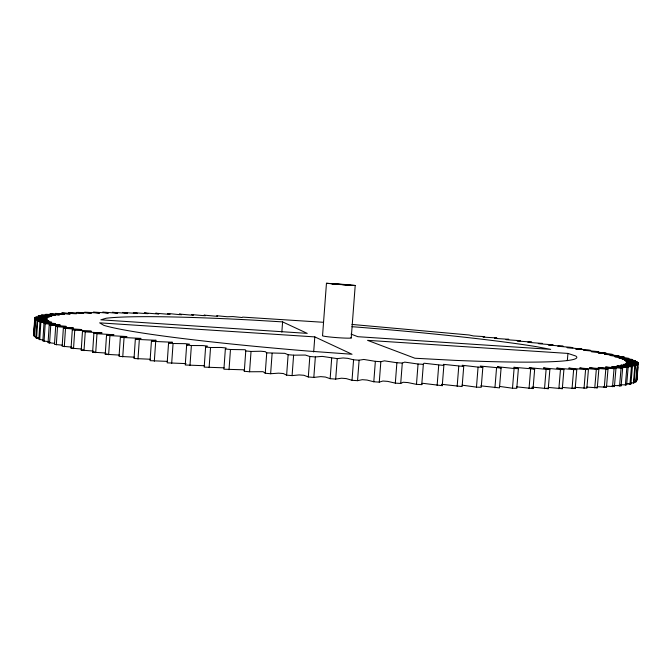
<?xml version="1.0" encoding="UTF-8"?>
<svg xmlns="http://www.w3.org/2000/svg" width="672" height="672" viewBox="0 0 672 672"><rect width="100%" height="100%" fill="white"/><g stroke="black" fill="none" stroke-linecap="round" stroke-linejoin="round"><path stroke-width="1.01" d="M34.877 317.663L46.99 318.704L34.684 318.419L33.659 335.404L35.078 317.411L47.317 317.957L36.028 316.73L49.283 316.932L38.153 315.882L38.842 315.689L51.811 316.176L41.202 315.134L42.109 314.958L55.205 315.504L45.125 314.471L46.25 314.32L59.422 314.899L49.879 313.9L51.206 313.774L63.185 314.504L64.436 314.395L55.415 313.421L70.174 313.984L61.698 313.018L63.395 312.934L75.029 313.723L76.6 313.648L68.662 312.707L83.672 313.396L76.28 312.472L78.305 312.421L91.358 313.211L84.504 312.312L86.68 312.287L99.599 313.11L93.29 312.236L95.6 312.228L108.368 313.076L102.598 312.228L105.034 312.236L115.727 313.11L117.625 313.11L112.392 312.295L125.336 313.202L127.336 313.219L122.632 312.43L135.374 313.354L137.466 313.37L133.283 312.631L145.807 313.58L148 313.606L144.32 312.9L156.601 313.866L158.878 313.908L155.694 313.228L167.723 314.21L170.092 314.261L167.395 313.622L170.402 313.732L179.138 314.605L181.591 314.681L179.382 314.068L190.831 315.067L193.36 315.151L191.629 314.572L202.776 315.571L205.363 315.672L204.103 315.126L214.931 316.134L217.594 316.252L216.796 315.739L227.287 316.747L232.949 316.571L242.147 317.537L242.693 317.108L323.081 322.274M34.213 330.767L34.608 324.601M34.877 320.494L35.078 317.411M36.565 336.907L34.238 336.403L35.339 319.511L47.477 319.922L34.684 318.419M34.574 336.748L35.339 319.511M39.656 338.419L35.969 337.823L37.086 320.704L49.014 321.04L35.675 319.805M36.582 338.192L37.699 321.014L37.086 320.704M37.699 321.014L51.626 322.249L39.959 321.98L38.825 339.335L42.874 339.948M39.732 339.73L40.866 322.316L39.959 321.98M40.866 322.316L55.339 323.543L43.999 323.35L42.848 340.931L48.98 341.67M44.058 341.351L45.209 323.711L43.999 323.35M54.575 343.358L48.065 342.619L49.232 324.803L60.178 324.92L45.209 323.711M49.577 343.064L50.744 325.181L49.232 324.803M50.744 325.181L66.226 326.407L55.684 326.34L54.491 344.392L62.387 345.181M56.322 344.854L57.506 326.743L55.684 326.34M57.506 326.743L73.416 327.944L63.37 327.953L62.16 346.24L71.417 347.071M64.302 346.718L65.512 328.381L63.37 327.953M81.673 349.02L71.072 348.155L72.299 329.65L81.791 329.549L65.512 328.381M73.525 348.65L74.76 330.086L72.299 329.65M93.131 351.011L81.228 350.129L82.48 331.414L91.342 331.22L74.76 330.086M84 350.641L85.252 331.867L82.48 331.414M105.764 353.035L92.627 352.17L93.895 333.236L102.068 332.942L85.252 331.867M95.71 352.691L96.986 333.707L93.895 333.236M119.524 355.093L105.244 354.253L106.537 335.11L113.946 334.732L96.986 333.707M108.629 354.782L109.931 335.597L106.537 335.11M109.931 335.597L126.958 336.554L120.372 337.042L119.053 356.37L134.375 357.168M122.741 356.908L124.06 337.529L120.372 337.042M124.06 337.529L141.053 338.419L135.358 338.999L134.022 358.512L150.242 359.243M137.987 359.058L139.331 339.503L135.358 338.999M139.331 339.503L156.198 340.301L151.444 340.99L150.083 360.671L167.597 361.385M154.325 361.225L155.686 341.494L151.444 340.99M155.686 341.494L172.418 342.25L168.571 342.997L167.185 362.838L186.026 363.619M171.679 363.384L173.065 343.501L185.296 343.678L189.512 344.165L186.656 345.005L185.254 364.988L204.632 365.744M189.974 365.534L191.377 345.517L202.994 345.584L207.438 346.08L205.615 347.012L204.196 367.122L224.053 367.836M209.118 367.66L210.546 347.516L220.962 347.458L226.111 347.97L225.355 348.995L223.91 369.214L243.298 369.793L243.986 369.911L244.306 371.263L249.564 371.767L263.088 371.692L265.247 373.246L270.631 373.733L278.561 373.153L283.315 373.523L286.625 375.144L292.093 375.614L299.074 374.926L303.845 375.27L308.305 376.967L313.824 377.412L320.754 376.631L325.466 377.051L330.145 378.68L335.689 379.1L341.536 378.21L346.298 378.605L352.019 380.293L357.546 380.68L362.292 379.68L367.063 380.05L373.792 381.772L379.268 382.133L382.872 381.024L387.635 381.368L395.321 383.132L400.714 383.452L403.166 382.25L407.879 382.57L416.472 384.35L421.756 384.636L422.352 383.359L423.049 383.342L442.268 385.678L443.856 365.459L443.352 364.342L463.73 366.458L462.126 386.56L441.773 384.317M229.018 369.734L230.471 349.49L244.742 349.734L245.431 349.843L245.767 350.952L244.306 371.263M249.564 371.767L251.034 351.439L260.87 351.229L265.297 351.666L266.734 352.859L284.794 353.338L288.128 354.715L293.605 355.169L305.348 355.051L309.826 356.496L315.353 356.941L322.266 356.395L337.235 358.621L343.064 357.966L347.836 358.361L353.573 359.814L359.108 360.209L363.829 359.453L375.354 361.334L380.839 361.696L384.426 360.839L396.892 362.737L402.293 363.073L404.729 362.116L418.06 364.022L423.343 364.325L423.923 363.283L424.62 363.283L443.856 365.459M265.247 373.246L266.734 352.859M270.631 373.733L272.118 353.338M281.845 332.128L282.601 321.896L253.52 320.132A240.803 13.86 4.3 0 0 106.176 318.234L100.842 319.822L307.23 333.371L282.601 321.896M286.625 375.144L288.128 354.715M292.093 375.614L293.605 355.169M308.305 376.967L309.826 356.496M313.681 351.977L314.798 336.899L99.649 322.854L103.858 325.357A240.803 13.86 4.3 0 0 308.834 351.12L352.036 354.253L314.798 336.899M313.824 377.412L315.353 356.941M351.238 337.957L355.211 285.482L345.786 284.558L326.458 283.282L322.552 335.647A14.456 0.815 4.3 0 0 337.369 337.663A14.456 0.815 4.3 0 0 351.061 337.73M330.145 378.68L331.682 358.201M335.689 379.1L337.235 358.621M352.019 380.293L353.573 359.814M357.546 380.68L359.108 360.209M373.792 381.772L375.354 361.334M379.268 382.133L380.839 361.696M395.321 383.132L396.892 362.737M400.714 383.452L402.293 363.073M416.472 384.35L418.06 364.022M421.756 384.636L423.343 364.325M437.128 385.426L438.724 365.182M457.162 386.35L458.766 366.215M480.757 385.837L499.481 387.887L501.085 368.046L480.211 366.072L482.832 367.324L481.236 387.299L476.473 387.131L478.069 367.114L462.143 365.266L463.73 366.458M494.945 387.752L496.549 367.878M516.499 386.82L533.072 388.592L534.668 369.079L513.803 367.282L518.389 368.634L516.785 388.315L512.501 388.223L514.097 368.5L497.456 366.744L501.085 368.046M529.049 388.534L530.645 368.987M544.522 388.702L546.118 369.331L549.864 369.39L548.268 388.718L532.048 387.089M558.877 388.718L560.465 369.533L563.909 369.566L562.321 388.702L548.075 387.391M567.336 360.662L567.932 353.422L367.55 340.343L414.918 358.235L454.684 360.352A240.803 13.86 4.3 0 0 575.753 356.017L567.932 353.422M572.048 388.592L573.636 369.608L576.778 369.608L575.198 388.534L562.069 387.425M584.027 388.324L585.589 369.558L588.428 369.524L586.866 388.24L574.946 387.316M594.77 387.929L596.324 369.382L598.844 369.314L597.29 387.811L586.656 387.072M604.271 387.408L605.816 369.079L608.017 368.987L606.48 387.257L597.173 386.694M612.528 386.761L614.057 368.668L615.955 368.542L614.426 386.585L606.48 386.182M619.55 386.014L621.071 368.138L622.65 367.996L621.138 385.804L613.561 385.468M625.355 385.157L626.85 367.517L628.127 367.34L626.632 384.922L620.432 384.728M629.958 384.199L631.436 366.803L632.411 366.601L630.932 383.947L627.052 383.964M633.385 383.158L634.847 365.988L635.527 365.778L634.066 382.889L630.311 382.922M635.67 382.04L637.51 364.871L636.073 381.746L633.671 381.889M637.182 375.152L636.964 379.588M637.358 373.103L637.888 366.946M638.056 364.896L638.232 362.838L625.758 361.309L637.451 362.023L637.056 361.738L624.347 360.234L635.544 360.872L634.914 360.578L622.02 359.117L632.713 359.68L631.848 359.369L619.685 358.201L618.828 357.949L628.992 358.445L614.813 356.723L624.431 357.168L623.154 356.84L609.983 355.48L619.088 355.866L604.422 354.211L612.99 354.53L611.335 354.194L598.231 352.951L606.194 353.178L604.372 352.834L591.259 351.616L598.744 351.809L596.761 351.464L583.733 350.288L590.68 350.431L588.546 350.078L575.635 348.953L582.044 349.037L567.008 347.609L572.88 347.642L570.478 347.29L557.886 346.265L563.22 346.24L550.267 345.198L548.302 344.912L553.106 344.845L540.347 343.846L538.289 343.552L542.573 343.451L530.032 342.51L527.89 342.233L531.653 342.065L519.347 341.174L517.087 340.88L520.372 340.687L508.318 339.847L506.024 339.578L508.771 339.318L496.986 338.537L494.558 338.243L496.868 337.974L485.377 337.243L482.874 336.949L484.705 336.638L473.516 335.958L469.123 334.992L351.952 324.442M638.232 362.838L636.98 380.537M105.244 354.253L107.26 354.094M92.627 352.17L94.567 352.061M81.228 350.129L83.328 350.045M71.072 348.155L73.063 348.096M48.065 342.619L50.123 342.628M355.211 285.482L339.452 284.491M35.969 337.823L39.001 337.89M34.238 336.403L36.288 336.454M514.097 368.5L518.389 368.634M461.983 385.148L476.473 387.131M478.069 367.114L482.832 367.324M499.388 386.392L512.501 388.223M638.375 363.115L626.338 362.317L638.4 363.888L625.464 363.451L637.51 364.871M342.367 284.634L349.969 285.079L331.682 283.685L337.596 284.264M351.977 326.701L356.059 327.004A240.803 13.86 4.3 0 1 535.87 346.567L550.679 349.364L357.907 336.706L351.036 334.11M637.115 365.106L623.7 364.325L635.527 365.778M339.956 284.449L326.458 283.282M634.847 365.988L620.852 365.123L632.411 366.601M631.436 366.803L616.913 365.845L628.127 367.34M626.85 367.517L611.831 366.475L622.65 367.996M621.071 368.138L605.556 367.038L615.955 368.542M614.057 368.668L598.122 367.466L608.017 368.987M245.767 350.952L251.034 351.439M605.816 369.079L589.52 367.794L598.844 369.314M225.355 348.995L230.471 349.49M596.324 369.382L579.743 368.004L588.428 369.524M205.615 347.012L210.546 347.516M585.589 369.558L568.798 368.105L576.778 369.608M573.636 369.608L556.702 368.08L563.909 369.566M186.656 345.005L191.377 345.517M560.465 369.533L543.488 367.928L549.864 369.39M168.571 342.997L173.065 343.501M546.118 369.331L529.166 367.693L534.668 369.079M634.032 381.494L636.073 381.746M627.01 383.418L630.932 383.947M618.089 385.342L621.138 385.804M611.495 386.114L614.426 386.585M603.372 386.728L606.48 387.257M595.342 387.458L597.29 387.811M573.317 388.139L575.198 388.534M559.398 388.021L562.321 388.702M546.244 388.198L548.268 388.718M531.325 388.072L533.072 388.592M441.848 384.367L442.268 385.678"/></g></svg>
